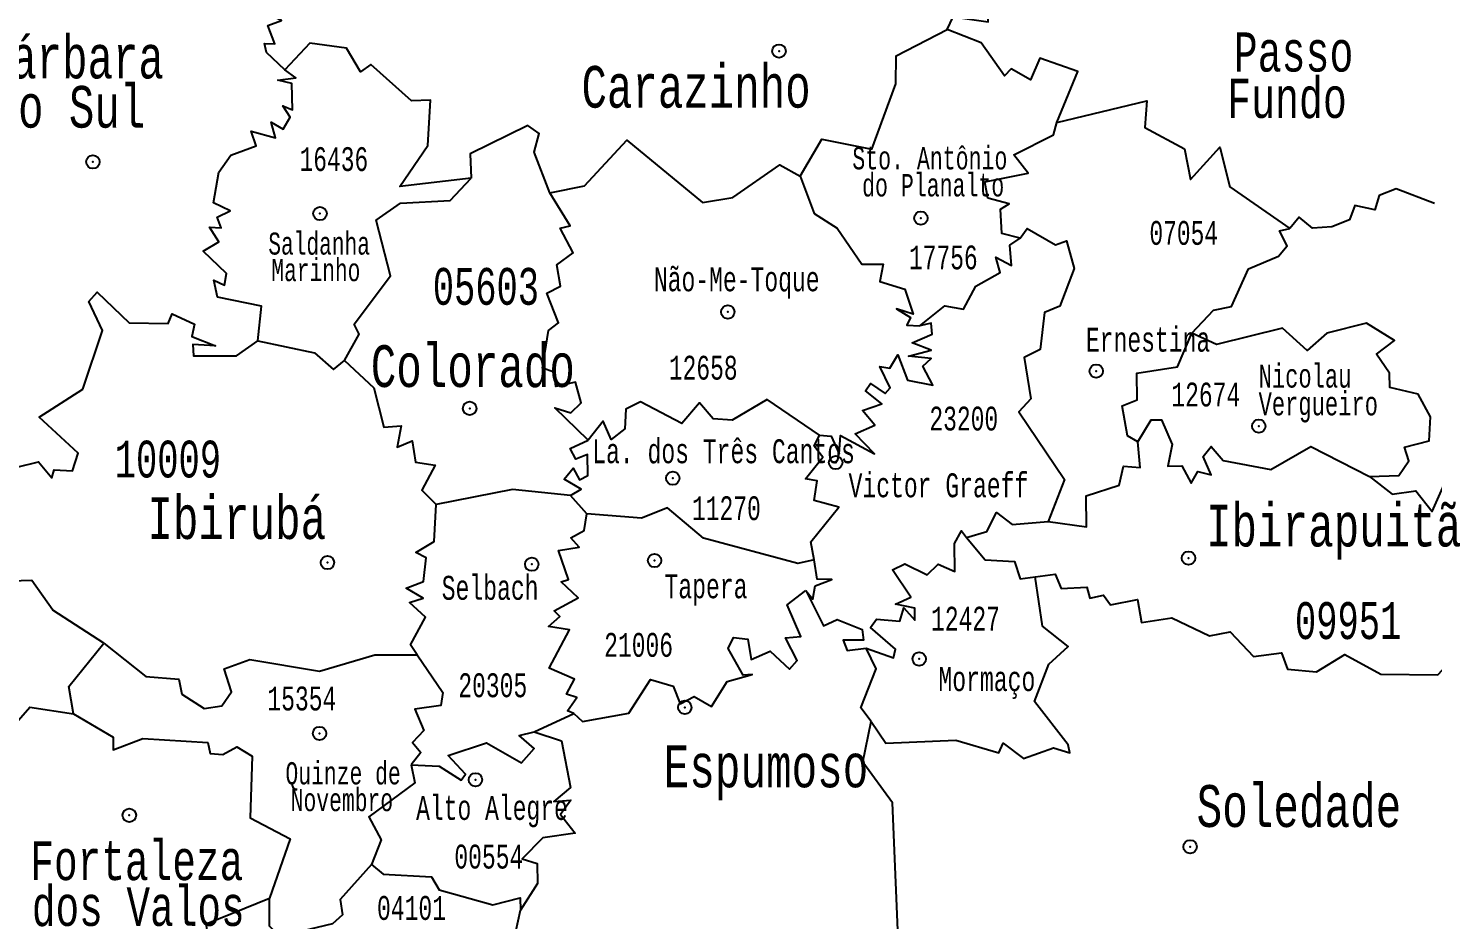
# Model space of a CAD drawing. Header units: millimetres. Extents: x 9851 to 10267, y 23387 to 23778.
# Drawn here: x 10057.84 to 10067.28, y 23436.12 to 23442.11 of the extents above; entities that cross this region are included whole.
import ezdxf
from ezdxf.enums import TextEntityAlignment as Align

# ---------------------------------------------------------------- set-up
doc = ezdxf.new("R2010")
doc.units = ezdxf.units.MM
doc.layers.add('3', color=7, linetype='Continuous')
doc.styles.add('MONOTXT', font='MONOTXT', dxfattribs={"height": 0.2})

# ---------------------------------------------------------------- blocks, each defined once
blk = doc.blocks.new('SEDE')
at = {"layer": '3', "color": 7, "linetype": 'Continuous'}
blk.add_circle((0, 0), 0.00451, dxfattribs=at)

msp = doc.modelspace()

# ---------------------------------------------------------------- linework, layer by layer
at = {"color": 7, "linetype": 'Continuous'}
for p, q in [((10061.5971, 23438.8462), (10061.4885, 23438.9695)), ((10061.2435, 23437.3823), (10061.5104, 23437.5048))]:
    msp.add_line(p, q, dxfattribs=at)
for points in [[(10064.0179, 23442.099), (10064.0577, 23442.184), (10064.2938, 23442.1515), (10064.2938, 23442.2176), (10064.4715, 23442.3048), (10064.4935, 23442.4065), (10064.7346, 23442.5254), (10064.6341, 23442.8226), (10064.721, 23442.9843), (10064.8788, 23443.0629), (10064.486, 23443.1468)], [(10059.5693, 23441.8287), (10059.4464, 23441.9456), (10059.4329, 23442.0062), (10059.5015, 23442.0029), (10059.4557, 23442.1254), (10059.5457, 23442.1587), (10059.4652, 23442.1965), (10059.5846, 23442.1826), (10059.5327, 23442.2462)], [(10063.0301, 23441.1151), (10063.176, 23441.3637), (10063.5104, 23441.2962), (10063.6735, 23441.7343), (10063.6746, 23441.9234), (10064.0179, 23442.099)], [(10064.7532, 23441.4737), (10064.8954, 23441.8182), (10064.6399, 23441.9067), (10064.5768, 23441.7618), (10064.4466, 23441.8351), (10064.4019, 23441.787), (10064.246, 23442.0095), (10064.0179, 23442.099)], [(10060.821, 23441.1001), (10060.341, 23441.044), (10060.5285, 23441.3192), (10060.5471, 23441.6248), (10060.4185, 23441.6206), (10060.1466, 23441.8648), (10060.0774, 23441.8143), (10059.9832, 23441.9737), (10059.736, 23442.0076), (10059.5693, 23441.8287)], [(10059.3874, 23440.0076), (10059.4132, 23440.2409), (10059.116, 23440.3004), (10059.0924, 23440.4154), (10059.1644, 23440.3815), (10059.1771, 23440.4604), (10059.0202, 23440.6098), (10059.1265, 23440.6723), (10059.063, 23440.7723), (10059.141, 23440.7667), (10059.1149, 23440.839), (10059.2021, 23440.8815), (10059.089, 23440.9351), (10059.1263, 23441.1415), (10059.2057, 23441.2554), (10059.3771, 23441.3187), (10059.3438, 23441.4156), (10059.5052, 23441.3706), (10059.4771, 23441.4779), (10059.5582, 23441.4309), (10059.6049, 23441.5098), (10059.5563, 23441.5859), (10059.621, 23441.5593), (10059.6152, 23441.7356), (10059.5224, 23441.7595), (10059.6421, 23441.7751), (10059.5693, 23441.8287)], [(10064.7532, 23441.4737), (10065.3588, 23441.6209), (10065.3444, 23441.4412), (10065.6118, 23441.2984), (10065.6513, 23441.0915), (10065.8496, 23441.3093), (10065.916, 23441.0434), (10066.3196, 23440.7629)], [(10061.3491, 23441.0023), (10061.2424, 23441.2762), (10061.2771, 23441.4004), (10061.1999, 23441.4554), (10060.8132, 23441.2631), (10060.821, 23441.1001)], [(10064.5079, 23440.6979), (10064.3855, 23440.7298), (10064.3763, 23440.8926), (10064.4338, 23440.9273), (10064.291, 23440.9659), (10064.2704, 23441.0762), (10064.561, 23441.1334), (10064.4657, 23441.2573), (10064.731, 23441.3915), (10064.7532, 23441.4737)], [(10061.3491, 23441.0023), (10061.5813, 23441.0493), (10061.8649, 23441.3562), (10062.3743, 23440.9365), (10062.5777, 23440.9712), (10062.8926, 23441.1907), (10063.0301, 23441.1151)], [(10059.9688, 23439.8768), (10060.0674, 23440.0523), (10060.0343, 23440.1209), (10060.2793, 23440.4456), (10060.1829, 23440.8181), (10060.3466, 23440.932), (10060.6799, 23440.9501), (10060.821, 23441.1001)], [(10063.0301, 23441.1151), (10063.1235, 23440.864), (10063.2796, 23440.7651), (10063.4435, 23440.5234), (10063.5874, 23440.524), (10063.5643, 23440.4068), (10063.7341, 23440.3556), (10063.788, 23440.1862), (10063.6771, 23440.2226), (10063.7713, 23440.1645), (10063.7466, 23440.1129), (10063.8349, 23440.1093)], [(10061.6063, 23439.3409), (10061.3827, 23439.559), (10061.4899, 23439.5256), (10061.5582, 23439.5926), (10061.5213, 23439.7298), (10061.3896, 23439.7012), (10061.3782, 23439.7973), (10061.2991, 23439.824), (10061.3396, 23440.0782), (10061.4079, 23440.1287), (10061.3296, 23440.329), (10061.4204, 23440.3745), (10061.3963, 23440.5179), (10061.5054, 23440.5995), (10061.4171, 23440.764), (10061.4857, 23440.7801), (10061.3491, 23441.0023)], [(10067.2904, 23440.9315), (10067.0324, 23441.029), (10066.9199, 23440.9848), (10066.8896, 23440.8881), (10066.7554, 23440.9176), (10066.7188, 23440.8212), (10066.601, 23440.7732), (10066.4701, 23440.7659), (10066.381, 23440.8395), (10066.3196, 23440.7629)], [(10064.5079, 23440.6979), (10064.5541, 23440.7634), (10064.7457, 23440.652), (10064.819, 23440.6806), (10064.8707, 23440.4931), (10064.7737, 23440.2406), (10064.671, 23440.1973), (10064.6413, 23439.9498), (10064.5343, 23439.8956), (10064.5793, 23439.6187), (10064.4985, 23439.5309), (10064.8065, 23439.0756), (10064.6968, 23438.7942)], [(10065.6607, 23440.0593), (10065.8063, 23440.2142), (10065.926, 23440.2398), (10066.0418, 23440.4915), (10066.2429, 23440.5768), (10066.3018, 23440.6462), (10066.2502, 23440.7465), (10066.3196, 23440.7629)], [(10063.8349, 23440.1093), (10064.0018, 23440.2426), (10064.126, 23440.2198), (10064.2107, 23440.3748), (10064.3729, 23440.4668), (10064.3446, 23440.5698), (10064.4499, 23440.5137), (10064.4379, 23440.6501), (10064.5079, 23440.6979)], [(10057.7699, 23439.159), (10057.9138, 23439.1956), (10058.0035, 23439.0884), (10058.0202, 23439.1426), (10058.1429, 23439.1343), (10058.1818, 23439.2526), (10057.9188, 23439.4954), (10058.211, 23439.6831), (10058.3435, 23440.0779), (10058.2532, 23440.2723), (10058.3082, 23440.3345), (10058.5237, 23440.1284), (10058.7857, 23440.1237), (10058.8129, 23440.1898), (10058.9616, 23440.1209), (10058.9443, 23440.0373), (10059.1035, 23439.9743), (10058.9499, 23439.9845), (10058.9546, 23439.9065), (10059.2443, 23439.9073), (10059.3874, 23440.0076)], [(10063.1604, 23439.3748), (10063.2376, 23439.3684), (10063.2921, 23439.2481), (10063.3004, 23439.372), (10063.5299, 23439.2495), (10063.4002, 23439.3837), (10063.5318, 23439.4406), (10063.448, 23439.5395), (10063.5779, 23439.584), (10063.4694, 23439.6712), (10063.5027, 23439.7226), (10063.6002, 23439.6551), (10063.6352, 23439.6929), (10063.5657, 23439.8359), (10063.6332, 23439.824), (10063.6857, 23439.9143), (10063.7515, 23439.7434), (10063.9221, 23439.7107), (10063.8541, 23439.8384), (10063.9096, 23439.8887), (10063.7588, 23439.9062), (10063.9099, 23439.9459), (10063.7827, 23439.9948), (10063.9174, 23440.0523), (10063.9104, 23440.1276), (10063.8349, 23440.1093)], [(10066.8551, 23439.0965), (10067.0502, 23439.1045), (10067.1171, 23439.2026), (10067.0882, 23439.2932), (10067.2543, 23439.3357), (10067.2632, 23439.4987), (10067.1815, 23439.6493), (10066.9916, 23439.6948), (10066.9882, 23439.7901), (10066.9019, 23439.9182), (10067.0229, 23440.0112), (10066.8346, 23440.1262), (10066.5671, 23440.0593), (10066.4352, 23439.9431), (10066.2702, 23440.094), (10065.8271, 23439.9834), (10065.6607, 23440.0593)], [(10059.3874, 23440.0076), (10059.768, 23439.9265), (10059.8968, 23439.8148), (10059.9688, 23439.8768)], [(10065.2985, 23439.3295), (10065.2277, 23439.3709), (10065.1918, 23439.5718), (10065.2938, 23439.6126), (10065.2916, 23439.792), (10065.5652, 23439.8329), (10065.6607, 23440.0593)], [(10059.9688, 23439.8768), (10060.1665, 23439.6929), (10060.2343, 23439.4273), (10060.3496, 23439.4368), (10060.323, 23439.294), (10060.4235, 23439.3368), (10060.4463, 23439.1932), (10060.5785, 23439.1729), (10060.4888, 23439.0051), (10060.5854, 23438.9079)], [(10063.1604, 23439.3748), (10062.8091, 23439.6148), (10062.5735, 23439.4759), (10062.4463, 23439.4834), (10062.3549, 23439.5909), (10062.2346, 23439.4523), (10061.9582, 23439.5981), (10061.8602, 23439.5493), (10061.8524, 23439.4181), (10061.7602, 23439.3448), (10061.7076, 23439.4695), (10061.6063, 23439.3409)], [(10065.2985, 23439.3295), (10065.388, 23439.4784), (10065.4576, 23439.4773), (10065.5293, 23439.3118), (10065.5001, 23439.1667), (10065.5932, 23439.169), (10065.6551, 23439.0531), (10065.6999, 23439.1306), (10065.791, 23439.1084), (10065.7368, 23439.2323), (10065.7907, 23439.2976), (10065.8721, 23439.2051), (10066.1924, 23439.1448), (10066.459, 23439.299), (10066.8551, 23439.0965)], [(10063.1249, 23438.5376), (10063.1027, 23438.6581), (10063.2904, 23438.8904), (10063.1252, 23438.9359), (10063.1446, 23439.0668), (10063.0668, 23439.0804), (10063.1832, 23439.2262), (10063.1252, 23439.3012), (10063.1604, 23439.3748)], [(10061.4885, 23438.9695), (10061.5588, 23439.0115), (10061.4452, 23439.0779), (10061.5057, 23439.1529), (10061.5482, 23439.074), (10061.6029, 23439.1045), (10061.6024, 23439.2445), (10061.5229, 23439.2137), (10061.4863, 23439.2848), (10061.6063, 23439.3409)], [(10064.6968, 23438.7942), (10064.9541, 23438.7593), (10064.9507, 23438.9676), (10065.1735, 23439.0382), (10065.2013, 23439.1656), (10065.3127, 23439.157), (10065.2985, 23439.3295)], [(10066.8551, 23439.0965), (10067.006, 23438.9784), (10067.1657, 23438.9996), (10067.2749, 23438.8612), (10067.3815, 23439.1037), (10067.4565, 23439.1359), (10067.8124, 23438.9431)], [(10061.4885, 23438.9695), (10061.0985, 23439.0093), (10060.5854, 23438.9079)], [(10058.3535, 23437.977), (10058.0115, 23438.1987), (10057.8699, 23438.399), (10057.5116, 23438.3865), (10057.5243, 23438.6998), (10057.3704, 23438.7598), (10056.6727, 23438.7573), (10056.5541, 23438.9031)], [(10060.4574, 23437.8979), (10060.4124, 23437.9659), (10060.5146, 23438.1517), (10060.4055, 23438.2504), (10060.4988, 23438.2798), (10060.3832, 23438.3462), (10060.501, 23438.3917), (10060.518, 23438.5507), (10060.4496, 23438.5867), (10060.5727, 23438.6612), (10060.5854, 23438.9079)], [(10063.1249, 23438.5376), (10063.014, 23438.5129), (10062.3807, 23438.682), (10062.1391, 23438.8868), (10061.9638, 23438.8165), (10061.5971, 23438.8462)], [(10061.5104, 23437.5048), (10061.4674, 23437.522), (10061.5293, 23437.6131), (10061.4602, 23437.6357), (10061.5152, 23437.7354), (10061.3432, 23437.8098), (10061.4807, 23438.0659), (10061.3404, 23438.0887), (10061.4152, 23438.1568), (10061.3787, 23438.1954), (10061.5396, 23438.2809), (10061.4241, 23438.3901), (10061.4746, 23438.4053), (10061.4068, 23438.5995), (10061.5463, 23438.6229), (10061.4899, 23438.6845), (10061.5793, 23438.7331), (10061.5971, 23438.8462)], [(10064.1482, 23438.6862), (10064.2838, 23438.727), (10064.3493, 23438.854), (10064.4538, 23438.774), (10064.6968, 23438.7942)], [(10063.4743, 23437.9443), (10063.6568, 23437.8798), (10063.6707, 23437.9368), (10063.5015, 23438.0837), (10063.5438, 23438.139), (10063.6988, 23438.1248), (10063.7263, 23438.2142), (10063.8007, 23438.1315), (10063.7993, 23438.2131), (10063.6696, 23438.2384), (10063.7727, 23438.2862), (10063.6513, 23438.4692), (10063.7335, 23438.5112), (10063.8829, 23438.4365), (10063.9574, 23438.5073), (10064.0682, 23438.4584), (10064.0662, 23438.647), (10064.1143, 23438.7315), (10064.1482, 23438.6862)], [(10064.1482, 23438.6862), (10064.2721, 23438.5382), (10064.4688, 23438.527), (10064.5077, 23438.4093), (10064.6085, 23438.4223)], [(10064.6085, 23438.4223), (10064.743, 23438.4415), (10064.7827, 23438.3437), (10064.9554, 23438.3534), (10064.9763, 23438.2806), (10065.0674, 23438.2995), (10065.1143, 23438.2351), (10065.2954, 23438.2709), (10065.3227, 23438.1154), (10065.5268, 23438.1482), (10065.7785, 23438.027), (10065.9179, 23438.0542), (10066.0746, 23437.8873), (10066.2638, 23437.9118), (10066.3027, 23437.8018), (10066.4985, 23437.7857), (10066.6893, 23437.9023), (10066.931, 23437.7692), (10067.3121, 23437.7642), (10067.5343, 23438.0026), (10067.7118, 23438.7323)], [(10063.0674, 23438.3309), (10063.1144, 23438.2718), (10063.1305, 23438.3634), (10063.2432, 23438.4048), (10063.1449, 23438.4067), (10063.1249, 23438.5376)], [(10063.5074, 23437.4517), (10063.606, 23437.3059), (10064.0763, 23437.3259), (10064.3641, 23437.2406), (10064.3935, 23437.3048), (10064.5293, 23437.2037), (10064.7307, 23437.274), (10064.8413, 23437.2401), (10064.8291, 23437.2945), (10064.6046, 23437.5865), (10064.6996, 23437.8373), (10064.8307, 23437.9545), (10064.6568, 23438.0906), (10064.6085, 23438.4223)], [(10061.5104, 23437.5048), (10061.5674, 23437.4517), (10061.8782, 23437.5062), (10062.0238, 23437.7334), (10062.1769, 23437.6879), (10062.2235, 23437.5693), (10062.3182, 23437.6187), (10062.4352, 23437.5512), (10062.5393, 23437.7201), (10062.7068, 23437.7673), (10062.6482, 23437.7634), (10062.5463, 23437.9415), (10062.5813, 23438.0159), (10062.6788, 23438.0034), (10062.7013, 23437.867), (10062.8285, 23437.9229), (10062.9576, 23437.802), (10063.0099, 23437.8617), (10062.931, 23438.014), (10063.0335, 23438.0232), (10062.9432, 23438.2357), (10063.0674, 23438.3309)], [(10063.0674, 23438.3309), (10063.1871, 23438.0937), (10063.2788, 23438.1368), (10063.4468, 23438.0682), (10063.4546, 23437.9982), (10063.3196, 23437.9984), (10063.3451, 23437.9282), (10063.4743, 23437.9443)], [(10058.1501, 23437.5026), (10058.1179, 23437.687), (10058.3535, 23437.977)], [(10058.3535, 23437.977), (10058.6343, 23437.7532), (10058.8565, 23437.7348), (10058.8777, 23437.6351), (10059.0263, 23437.5376), (10059.1465, 23437.557), (10059.2104, 23437.6509), (10059.1624, 23437.8059), (10059.3343, 23437.8676), (10059.8024, 23437.789), (10060.1743, 23437.899), (10060.4574, 23437.8979)], [(10063.5074, 23437.4517), (10063.4371, 23437.5434), (10063.541, 23437.8054), (10063.4743, 23437.9443)], [(10060.4574, 23437.8979), (10060.6305, 23437.6451), (10060.6163, 23437.5579), (10060.443, 23437.5351), (10060.5032, 23437.3906), (10060.4257, 23437.3112), (10060.4821, 23437.2426), (10060.4176, 23437.1598)], [(10057.6579, 23437.3184), (10057.8571, 23437.5473), (10058.1501, 23437.5026)], [(10058.1501, 23437.5026), (10058.4154, 23437.3451), (10058.4166, 23437.2606), (10058.6143, 23437.3371), (10059.0527, 23437.3098), (10059.0668, 23437.237), (10059.1529, 23437.2293), (10059.2463, 23437.2809), (10059.3493, 23437.2181), (10059.3352, 23436.8037), (10059.6043, 23436.6634), (10059.4652, 23436.2648)], [(10060.4176, 23437.1598), (10060.606, 23437.1523), (10060.7524, 23437.0579), (10060.7832, 23437.0973), (10060.6665, 23437.2237), (10060.9227, 23437.309), (10061.1579, 23437.174), (10061.2426, 23437.2709), (10061.1418, 23437.3581), (10061.2435, 23437.3823)], [(10061.2435, 23437.3823), (10061.4265, 23437.322), (10061.4877, 23437.0081), (10061.3757, 23436.9145), (10061.4902, 23436.9237), (10061.4199, 23436.827), (10061.5199, 23436.7006), (10061.3024, 23436.6701), (10061.1635, 23436.5298), (10061.2646, 23436.4981), (10061.2666, 23436.364), (10061.1521, 23436.1831)], [(10062.7088, 23434.3526), (10062.7521, 23434.4312), (10062.6593, 23434.5301), (10062.7412, 23434.5954), (10062.9201, 23434.4779), (10063.0335, 23434.6053), (10063.1482, 23434.5173), (10063.5093, 23434.6468), (10063.7368, 23434.8173), (10063.6496, 23436.9059), (10063.4513, 23437.1787), (10063.5074, 23437.4517)], [(10060.4176, 23437.1598), (10060.4415, 23437.0384), (10060.1329, 23436.8104), (10060.2152, 23436.6573), (10060.1519, 23436.4912)], [(10060.1519, 23436.4912), (10059.9416, 23436.2556), (10059.9551, 23436.1518), (10059.8882, 23436.0918), (10059.5324, 23436.0079), (10059.4662, 23436.0773), (10059.4652, 23436.2648)], [(10060.1519, 23436.4912), (10060.2291, 23436.4259), (10060.554, 23436.4068), (10060.6049, 23436.3209), (10060.966, 23436.2187), (10061.1491, 23436.2676), (10061.1521, 23436.1831)], [(10059.1349, 23435.589), (10059.0799, 23435.6512), (10059.2152, 23435.7801), (10059.2338, 23435.9631), (10059.0515, 23436.0256), (10059.0404, 23436.0918), (10059.4652, 23436.2648)], [(10060.4241, 23435.1301), (10060.5666, 23435.1806), (10060.6827, 23435.439), (10060.6888, 23435.5706), (10060.5815, 23435.6229), (10060.6129, 23435.6607), (10060.7943, 23435.6809), (10060.8468, 23435.6048), (10061.0021, 23435.6562), (10061.1513, 23435.4817), (10061.2557, 23435.5246), (10061.4487, 23435.4598), (10061.5315, 23435.559), (10061.5524, 23435.7048), (10061.3013, 23435.9059), (10061.1046, 23435.969), (10061.1521, 23436.1831)]]:
    msp.add_lwpolyline(points, dxfattribs=at)
for p in [(10062.8882, 23441.9545), (10058.2799, 23441.2101), (10059.8049, 23440.8629), (10063.841, 23440.8323), (10062.5438, 23440.2018), (10065.0188, 23439.8045), (10060.8104, 23439.5545), (10066.1104, 23439.4351), (10063.2688, 23439.1906), (10062.1743, 23439.0851), (10059.8549, 23438.5184), (10061.2271, 23438.5073), (10062.0521, 23438.5323), (10065.6382, 23438.549), (10063.8299, 23437.8712), (10062.2549, 23437.5462), (10059.8021, 23437.3712), (10060.8493, 23437.0601), (10058.5243, 23436.8212), (10065.6493, 23436.6101)]:
    msp.add_point(p, dxfattribs=at)

# ---------------------------------------------------------------- block references
at = {"color": 7, "linetype": 'Continuous', "zscale": 10}
for p, xscale, yscale, rotation in [((10062.8882, 23441.9545), 10, 10, 357.0839007103366), ((10058.2799, 23441.2101), 10.00001529553084, 10.00001529553084, 356.8506571405687), ((10059.8049, 23440.8629), 9.999983066533343, 9.999983066533343, 356.9129047655465), ((10063.841, 23440.8323), 10, 10, 357.0999289822678), ((10062.5438, 23440.2018), 9.999986454031282, 9.999986454031282, 357.0235179510805), ((10065.0188, 23439.8045), 9.999980704261345, 9.999980704261345, 357.1287745390688), ((10060.8104, 23439.5545), 10, 10, 356.9260023305002), ((10066.1104, 23439.4351), 10, 10, 357.1701843012714), ((10063.2688, 23439.1907), 10, 10, 357.0318054437059), ((10062.1743, 23439.0851), 9.999984580520849, 9.999984580520849, 356.9778311313496), ((10065.6382, 23438.549), 10, 10, 357.1261098423287), ((10059.8549, 23438.5184), 9.999979500682024, 9.999979500682024, 356.8543867729952), ((10061.2271, 23438.5073), 10.00002344874308, 10.00002344874308, 356.9185282576093), ((10062.0521, 23438.5323), 9.999980846075742, 9.999980846075742, 356.9580587368256), ((10063.8299, 23437.8712), 9.999979201006914, 9.999979201006914, 357.0243172870835), ((10062.2549, 23437.5462), 10, 10, 356.9420305183585), ((10059.8021, 23437.3712), 10.00001130229756, 10.00001130229756, 356.8220642348494), ((10060.8493, 23437.0601), 9.999988287642543, 9.999988287642543, 356.8632073543766), ((10058.5243, 23436.8212), 10, 10, 356.7472371123123), ((10065.6493, 23436.6101), 10.00001161845162, 10.00001161845162, 357.0777585818008)]:
    msp.add_blockref('SEDE', p, dxfattribs=dict(at, xscale=xscale, yscale=yscale, rotation=rotation))

# ---------------------------------------------------------------- texts
at = {"color": 7, "linetype": 'Continuous', "style": 'MONOTXT', "width": 0.705879}
for s, height, p in [('Sta. B%%225rbara ', 0.279675, (10058.9271, 23441.7708)), ('do Sul', 0.27968, (10058.6313, 23441.4402))]:
    msp.add_text(s, height=height, rotation=359.99964, dxfattribs=at).set_placement(p, align=Align.RIGHT)
at = {"color": 7, "linetype": 'Continuous', "style": 'MONOTXT', "width": 0.705884}
for s, p in [('Passo ', (10066.9068, 23442.0799)), ('Fundo', (10066.702, 23441.7688))]:
    msp.add_text(s, height=0.26321, rotation=359.99818, dxfattribs=at).set_placement(p, align=Align.TOP_RIGHT)
at = {"color": 7, "linetype": 'Continuous', "style": 'MONOTXT'}
for s, height, width, p in [('Carazinho', 0.27988, 0.705879, (10063.1003, 23441.8542)), ('Selbach', 0.16104, 0.666655, (10061.2729, 23438.4296))]:
    msp.add_text(s, height=height, dxfattribs=dict(at, width=width)).set_placement(p, align=Align.TOP_RIGHT)
for s, height, width, p in [('16436', 0.15989, 0.666661, (10059.8981, 23441.2289)), ('07054', 0.15996, 0.666655, (10065.6063, 23440.733)), ('17756', 0.15999, 0.666655, (10063.9915, 23440.5684)), ('05603', 0.2473, 0.666663, (10060.9194, 23440.3741)), ('12658', 0.1601, 0.666661, (10062.379, 23439.8276)), ('12674', 0.16012, 0.666667, (10065.7544, 23439.6476)), ('23200', 0.16015, 0.666667, (10064.1289, 23439.486)), ('10009', 0.24757, 0.666659, (10058.7834, 23439.2141)), ('11270', 0.16024, 0.666678, (10062.5348, 23438.8838)), ('12427', 0.16035, 0.666655, (10064.1405, 23438.1429)), ('09951', 0.24782, 0.66667, (10066.7105, 23438.1292)), ('21006', 0.16038, 0.666661, (10061.945, 23437.9659)), ('20305', 0.16042, 0.666661, (10060.9655, 23437.6947)), ('15354', 0.16044, 0.666655, (10059.6831, 23437.6058)), ('00554', 0.1606, 0.666661, (10060.9389, 23436.5439)), ('04101', 0.16065, 0.666667, (10060.4196, 23436.1989))]:
    msp.add_text(s, height=height, dxfattribs=dict(at, width=width)).set_placement(p, align=Align.MIDDLE)
at = {"color": 7, "linetype": 'Continuous', "style": 'MONOTXT', "width": 0.666648}
for s, p in [('Sto. Ant%%244nio ', (10063.9444, 23441.1595)), ('do Planalto', (10063.9234, 23440.9781))]:
    msp.add_text(s, height=0.150417, rotation=359.99819, dxfattribs=at).set_placement(p, align=Align.CENTER)
at = {"color": 7, "linetype": 'Continuous', "style": 'MONOTXT'}
for s, height, rotation, width, p in [('Saldanha ', 0.14788, 359.99833, 0.666648, (10059.8418, 23440.7352)), ('Marinho', 0.14788, 359.99833, 0.666648, (10059.7775, 23440.5569)), ('Quinze de ', 0.14915, 359.99825, 0.666642, (10060.0033, 23437.1781)), ('Novembro', 0.14915, 359.99825, 0.666642, (10059.9523, 23436.9982)), ('Fortaleza ', 0.26001, 359.99826, 0.705885, (10058.654, 23436.6458)), ('dos Valos', 0.26001, 359.99826, 0.705885, (10058.5846, 23436.3384))]:
    msp.add_text(s, height=height, rotation=rotation, dxfattribs=dict(at, width=width)).set_placement(p, align=Align.TOP_CENTER)
for s, height, width, p in [('N%%227o-Me-Toque', 0.160744, 0.666655, (10062.6041, 23440.3411)), ('Colorado', 0.28045, 0.705879, (10060.8316, 23439.6982)), ('La. dos Tr%%234s Cantos', 0.160919, 0.666655, (10062.5156, 23439.1862))]:
    msp.add_text(s, height=height, dxfattribs=dict(at, width=width)).set_placement(p, align=Align.CENTER)
for s, height, width, p in [('Ernestina', 0.16081, 0.666667, (10064.9494, 23439.9353)), ('Ibirapuit%%227', 0.280728, 0.705884, (10065.7558, 23438.6268)), ('Soledade', 0.28123, 0.705886, (10065.6929, 23436.7429))]:
    msp.add_text(s, height=height, dxfattribs=dict(at, width=width)).set_placement(p)
at = {"color": 7, "linetype": 'Continuous', "style": 'MONOTXT', "width": 0.666667}
for s, p in [('Nicolau ', (10066.1092, 23439.694)), ('Vergueiro', (10066.1092, 23439.5077))]:
    msp.add_text(s, height=0.1544, rotation=359.99827, dxfattribs=at).set_placement(p)
at = {"color": 7, "linetype": 'Continuous', "style": 'MONOTXT'}
for s, height, width, p in [('Victor Graeff', 0.160931, 0.666644, (10063.3553, 23439.1183)), ('Tapera', 0.16103, 0.666649, (10062.1188, 23438.4402)), ('Morma%%231o', 0.161128, 0.666655, (10063.9587, 23437.8168)), ('Espumoso', 0.28109, 0.705883, (10062.1138, 23437.2903))]:
    msp.add_text(s, height=height, dxfattribs=dict(at, width=width)).set_placement(p, align=Align.TOP_LEFT)
at = {"color": 7, "linetype": 'Continuous', "style": 'MONOTXT', "width": 0.705878}
msp.add_text('Ibirub%%225 ', height=0.280722, dxfattribs=at).set_placement((10060.0177, 23438.6772), align=Align.RIGHT)
at = {"color": 7, "linetype": 'Continuous', "style": 'MONOTXT', "width": 0.666655}
msp.add_text('Alto Alegre', height=0.160536, dxfattribs=at).set_placement((10060.9601, 23436.9509), align=Align.TOP_CENTER)

doc.saveas('drawing.dxf')
